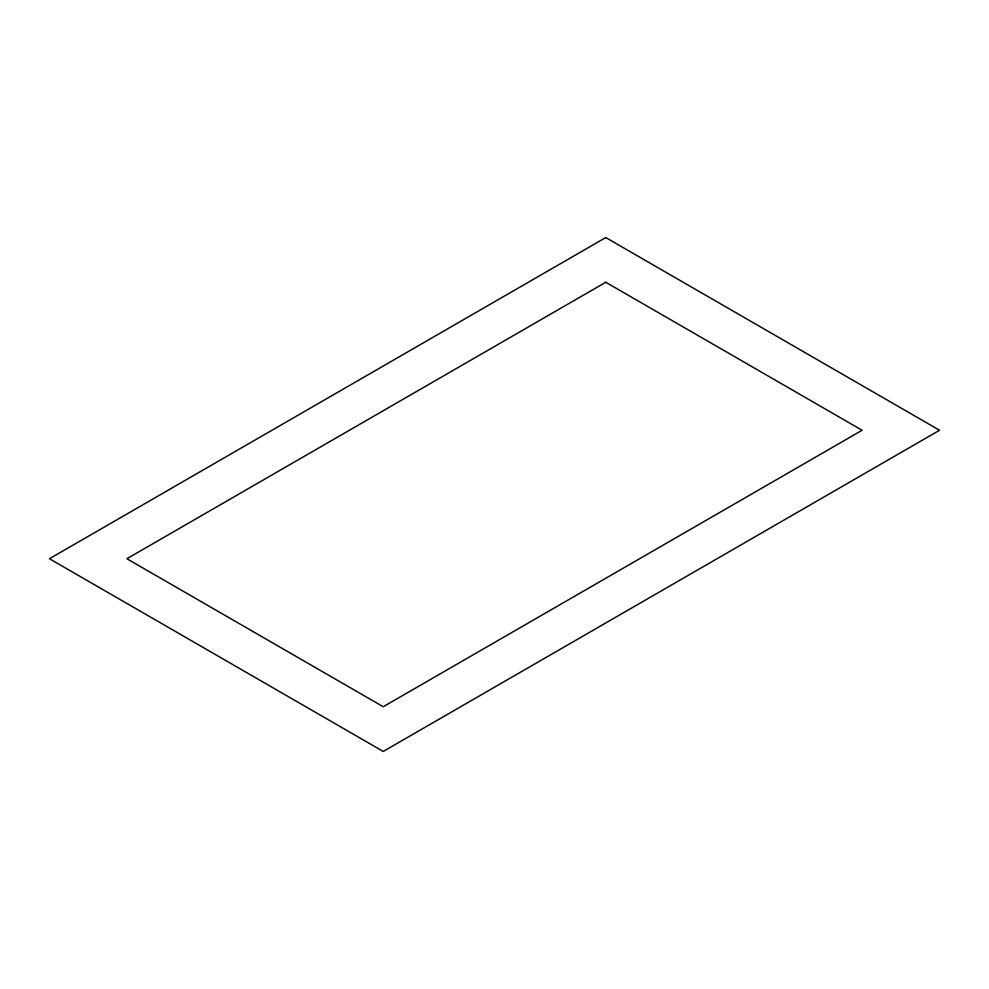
<?xml version="1.0" encoding="UTF-8"?>
<svg xmlns="http://www.w3.org/2000/svg" width="989" height="989" viewBox="0 0 989 989"><rect width="100%" height="100%" fill="white"/><g stroke="black" fill="none" stroke-linecap="round" stroke-linejoin="round"><path stroke-width="1.48" d="M605.763 237.558L49.45 558.736L383.238 751.442L939.55 430.264L605.763 237.558M605.763 282.261L126.889 558.736L383.238 706.739L862.111 430.264L605.763 282.261"/></g></svg>
